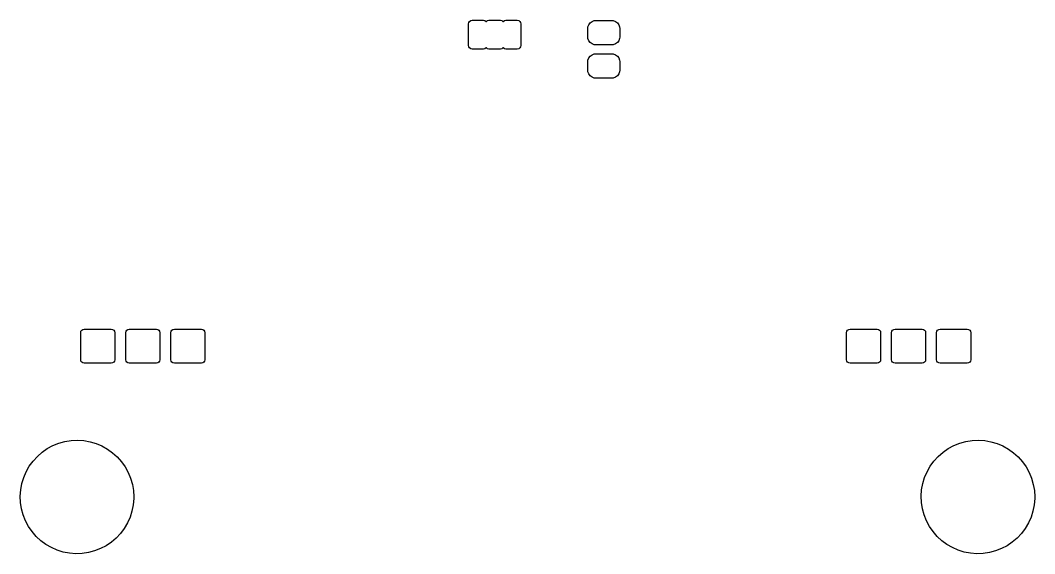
# Model space of a CAD drawing. Extents: x -0.13 to 2.13, y -0.13 to 2.53.
# Drawn here: x -0.126 to 2.126, y -0.126 to 1.058 of the extents above; entities that cross this region are included whole.
import ezdxf

# ---------------------------------------------------------------- set-up
doc = ezdxf.new("R2010")
doc.units = 0
doc.header["$MEASUREMENT"] = 0
doc.layers.add('BLACK', color=7, linetype='CONTINUOUS')

msp = doc.modelspace()

# ---------------------------------------------------------------- linework, layer by layer
at = {"layer": 'BLACK', "linetype": 'CONTINUOUS'}
for p, q in [((0.8691, 1.0502), (0.8697, 1.0533)), ((0.8691, 1.0022), (0.8691, 1.0502)), ((0.8697, 1.0533), (0.8714, 1.0558)), ((0.8714, 1.0558), (0.8739, 1.0575)), ((0.8739, 1.0575), (0.877, 1.0581)), ((0.877, 1.0581), (0.9025, 1.0581)), ((0.9025, 1.0581), (0.9056, 1.0575)), ((0.9056, 1.0575), (0.9081, 1.0558)), ((0.9081, 1.0558), (0.9085, 1.0553)), ((0.9085, 1.0553), (0.9088, 1.0558)), ((0.9088, 1.0558), (0.9113, 1.0575)), ((0.9113, 1.0575), (0.9144, 1.0581)), ((0.9144, 1.0581), (0.9399, 1.0581)), ((0.9399, 1.0581), (0.943, 1.0575)), ((0.943, 1.0575), (0.9455, 1.0558)), ((0.9455, 1.0558), (0.9459, 1.0553)), ((0.9459, 1.0553), (0.9462, 1.0558)), ((0.9462, 1.0558), (0.9487, 1.0575)), ((0.9487, 1.0575), (0.9518, 1.0581)), ((0.9518, 1.0581), (0.9773, 1.0581)), ((0.9773, 1.0581), (0.9804, 1.0575)), ((0.9804, 1.0575), (0.9829, 1.0558)), ((0.9829, 1.0558), (0.9846, 1.0533)), ((0.9846, 1.0533), (0.9852, 1.0502)), ((0.9852, 1.0502), (0.9852, 1.0022)), ((1.1339, 1.0401), (1.1342, 1.0434)), ((1.1339, 1.0209), (1.1339, 1.0401)), ((1.1342, 1.0434), (1.1359, 1.0483)), ((1.1359, 1.0483), (1.139, 1.0525)), ((1.139, 1.0525), (1.1432, 1.0555)), ((1.1432, 1.0555), (1.1481, 1.0573)), ((1.1481, 1.0573), (1.1513, 1.0576)), ((1.1513, 1.0576), (1.1872, 1.0576)), ((1.1872, 1.0576), (1.1905, 1.0573)), ((1.1905, 1.0573), (1.1954, 1.0555)), ((1.1954, 1.0555), (1.1996, 1.0525)), ((1.1996, 1.0525), (1.2027, 1.0483)), ((1.2027, 1.0483), (1.2044, 1.0434)), ((1.2044, 1.0434), (1.2047, 1.0401)), ((1.2047, 1.0401), (1.2047, 1.0209)), ((1.1342, 1.0176), (1.1339, 1.0209)), ((1.1359, 1.0127), (1.1342, 1.0176)), ((1.2044, 1.0176), (1.2027, 1.0127)), ((1.2047, 1.0209), (1.2044, 1.0176)), ((0.8697, 0.9992), (0.8691, 1.0022)), ((0.8714, 0.9967), (0.8697, 0.9992)), ((0.8739, 0.9949), (0.8714, 0.9967)), ((0.877, 0.9943), (0.8739, 0.9949)), ((0.9025, 0.9943), (0.877, 0.9943)), ((0.9056, 0.9949), (0.9025, 0.9943)), ((0.9081, 0.9967), (0.9056, 0.9949)), ((0.9085, 0.9972), (0.9081, 0.9967)), ((0.9088, 0.9967), (0.9085, 0.9972)), ((0.9113, 0.9949), (0.9088, 0.9967)), ((0.9144, 0.9943), (0.9113, 0.9949)), ((0.9399, 0.9943), (0.9144, 0.9943)), ((0.943, 0.9949), (0.9399, 0.9943)), ((0.9455, 0.9967), (0.943, 0.9949)), ((0.9459, 0.9972), (0.9455, 0.9967)), ((0.9462, 0.9967), (0.9459, 0.9972)), ((0.9487, 0.9949), (0.9462, 0.9967)), ((0.9518, 0.9943), (0.9487, 0.9949)), ((0.9773, 0.9943), (0.9518, 0.9943)), ((0.9804, 0.9949), (0.9773, 0.9943)), ((0.9829, 0.9967), (0.9804, 0.9949)), ((0.9846, 0.9992), (0.9829, 0.9967)), ((0.9852, 1.0022), (0.9846, 0.9992)), ((1.139, 1.0086), (1.1359, 1.0127)), ((1.1432, 1.0055), (1.139, 1.0086)), ((1.1481, 1.0037), (1.1432, 1.0055)), ((1.1513, 1.0034), (1.1481, 1.0037)), ((1.1872, 1.0034), (1.1513, 1.0034)), ((1.1905, 1.0037), (1.1872, 1.0034)), ((1.1954, 1.0055), (1.1905, 1.0037)), ((1.1996, 1.0086), (1.1954, 1.0055)), ((1.2027, 1.0127), (1.1996, 1.0086)), ((1.1339, 0.9663), (1.1342, 0.9696)), ((1.1342, 0.9696), (1.1359, 0.9745)), ((1.1359, 0.9745), (1.139, 0.9786)), ((1.139, 0.9786), (1.1432, 0.9817)), ((1.1432, 0.9817), (1.1481, 0.9835)), ((1.1481, 0.9835), (1.1513, 0.9838)), ((1.1513, 0.9838), (1.1872, 0.9838)), ((1.1872, 0.9838), (1.1905, 0.9835)), ((1.1905, 0.9835), (1.1954, 0.9817)), ((1.1954, 0.9817), (1.1996, 0.9786)), ((1.1996, 0.9786), (1.2027, 0.9745)), ((1.2027, 0.9745), (1.2044, 0.9696)), ((1.2044, 0.9696), (1.2047, 0.9663)), ((1.1339, 0.9471), (1.1339, 0.9663)), ((1.1342, 0.9438), (1.1339, 0.9471)), ((1.2047, 0.9471), (1.2044, 0.9438)), ((1.2047, 0.9663), (1.2047, 0.9471)), ((1.1359, 0.9389), (1.1342, 0.9438)), ((1.139, 0.9347), (1.1359, 0.9389)), ((1.1432, 0.9317), (1.139, 0.9347)), ((1.1481, 0.9299), (1.1432, 0.9317)), ((1.1513, 0.9296), (1.1481, 0.9299)), ((1.1872, 0.9296), (1.1513, 0.9296)), ((1.1905, 0.9299), (1.1872, 0.9296)), ((1.1954, 0.9317), (1.1905, 0.9299)), ((1.1996, 0.9347), (1.1954, 0.9317)), ((1.2027, 0.9389), (1.1996, 0.9347)), ((1.2044, 0.9438), (1.2027, 0.9389)), ((0.0082, 0.3646), (0.0088, 0.3677)), ((0.0082, 0.3046), (0.0082, 0.3646)), ((0.0088, 0.3677), (0.0105, 0.3702)), ((0.0105, 0.3702), (0.013, 0.3719)), ((0.013, 0.3719), (0.0161, 0.3725)), ((0.0161, 0.3725), (0.0761, 0.3725)), ((0.0761, 0.3725), (0.0791, 0.3719)), ((0.0791, 0.3719), (0.0816, 0.3702)), ((0.0816, 0.3702), (0.0833, 0.3677)), ((0.0833, 0.3677), (0.0839, 0.3646)), ((0.0839, 0.3646), (0.0839, 0.3046)), ((0.1082, 0.3646), (0.1088, 0.3677)), ((0.1082, 0.3046), (0.1082, 0.3646)), ((0.1088, 0.3677), (0.1105, 0.3702)), ((0.1105, 0.3702), (0.113, 0.3719)), ((0.113, 0.3719), (0.1161, 0.3725)), ((0.1161, 0.3725), (0.1761, 0.3725)), ((0.1761, 0.3725), (0.1791, 0.3719)), ((0.1791, 0.3719), (0.1816, 0.3702)), ((0.1816, 0.3702), (0.1833, 0.3677)), ((0.1833, 0.3677), (0.1839, 0.3646)), ((0.1839, 0.3646), (0.1839, 0.3046)), ((0.2082, 0.3646), (0.2088, 0.3677)), ((0.2082, 0.3046), (0.2082, 0.3646)), ((0.2088, 0.3677), (0.2105, 0.3702)), ((0.2105, 0.3702), (0.213, 0.3719)), ((0.213, 0.3719), (0.2161, 0.3725)), ((0.2161, 0.3725), (0.2761, 0.3725)), ((0.2761, 0.3725), (0.2791, 0.3719)), ((0.2791, 0.3719), (0.2816, 0.3702)), ((0.2816, 0.3702), (0.2833, 0.3677)), ((0.2833, 0.3677), (0.2839, 0.3646)), ((0.2839, 0.3646), (0.2839, 0.3046)), ((1.7082, 0.3646), (1.7088, 0.3677)), ((1.7082, 0.3046), (1.7082, 0.3646)), ((1.7088, 0.3677), (1.7105, 0.3702)), ((1.7105, 0.3702), (1.713, 0.3719)), ((1.713, 0.3719), (1.7161, 0.3725)), ((1.7161, 0.3725), (1.7761, 0.3725)), ((1.7761, 0.3725), (1.7791, 0.3719)), ((1.7791, 0.3719), (1.7816, 0.3702)), ((1.7816, 0.3702), (1.7833, 0.3677)), ((1.7833, 0.3677), (1.7839, 0.3646)), ((1.7839, 0.3646), (1.7839, 0.3046)), ((1.8082, 0.3646), (1.8088, 0.3677)), ((1.8082, 0.3046), (1.8082, 0.3646)), ((1.8088, 0.3677), (1.8105, 0.3702)), ((1.8105, 0.3702), (1.8131, 0.3719)), ((1.8131, 0.3719), (1.8161, 0.3725)), ((1.8161, 0.3725), (1.8761, 0.3725)), ((1.8761, 0.3725), (1.8791, 0.3719)), ((1.8791, 0.3719), (1.8816, 0.3702)), ((1.8816, 0.3702), (1.8833, 0.3677)), ((1.8833, 0.3677), (1.8839, 0.3646)), ((1.8839, 0.3646), (1.8839, 0.3046)), ((1.9082, 0.3646), (1.9088, 0.3677)), ((1.9082, 0.3046), (1.9082, 0.3646)), ((1.9088, 0.3677), (1.9105, 0.3702)), ((1.9105, 0.3702), (1.913, 0.3719)), ((1.913, 0.3719), (1.9161, 0.3725)), ((1.9161, 0.3725), (1.9761, 0.3725)), ((1.9761, 0.3725), (1.9791, 0.3719)), ((1.9791, 0.3719), (1.9816, 0.3702)), ((1.9816, 0.3702), (1.9833, 0.3677)), ((1.9833, 0.3677), (1.9839, 0.3646)), ((1.9839, 0.3646), (1.9839, 0.3046)), ((0.0088, 0.3016), (0.0082, 0.3046)), ((0.0105, 0.2991), (0.0088, 0.3016)), ((0.013, 0.2974), (0.0105, 0.2991)), ((0.0161, 0.2968), (0.013, 0.2974)), ((0.0761, 0.2968), (0.0161, 0.2968)), ((0.0791, 0.2974), (0.0761, 0.2968)), ((0.0816, 0.2991), (0.0791, 0.2974)), ((0.0833, 0.3016), (0.0816, 0.2991)), ((0.0839, 0.3046), (0.0833, 0.3016)), ((0.1088, 0.3016), (0.1082, 0.3046)), ((0.1105, 0.2991), (0.1088, 0.3016)), ((0.113, 0.2974), (0.1105, 0.2991)), ((0.1161, 0.2968), (0.113, 0.2974)), ((0.1761, 0.2968), (0.1161, 0.2968)), ((0.1791, 0.2974), (0.1761, 0.2968)), ((0.1816, 0.2991), (0.1791, 0.2974)), ((0.1833, 0.3016), (0.1816, 0.2991)), ((0.1839, 0.3046), (0.1833, 0.3016)), ((0.2088, 0.3016), (0.2082, 0.3046)), ((0.2105, 0.2991), (0.2088, 0.3016)), ((0.213, 0.2974), (0.2105, 0.2991)), ((0.2161, 0.2968), (0.213, 0.2974)), ((0.2761, 0.2968), (0.2161, 0.2968)), ((0.2791, 0.2974), (0.2761, 0.2968)), ((0.2816, 0.2991), (0.2791, 0.2974)), ((0.2833, 0.3016), (0.2816, 0.2991)), ((0.2839, 0.3046), (0.2833, 0.3016)), ((1.7088, 0.3016), (1.7082, 0.3046)), ((1.7105, 0.2991), (1.7088, 0.3016)), ((1.713, 0.2974), (1.7105, 0.2991)), ((1.7161, 0.2968), (1.713, 0.2974)), ((1.7761, 0.2968), (1.7161, 0.2968)), ((1.7791, 0.2974), (1.7761, 0.2968)), ((1.7816, 0.2991), (1.7791, 0.2974)), ((1.7833, 0.3016), (1.7816, 0.2991)), ((1.7839, 0.3046), (1.7833, 0.3016)), ((1.8088, 0.3016), (1.8082, 0.3046)), ((1.8105, 0.2991), (1.8088, 0.3016)), ((1.8131, 0.2974), (1.8105, 0.2991)), ((1.8161, 0.2968), (1.8131, 0.2974)), ((1.8761, 0.2968), (1.8161, 0.2968)), ((1.8791, 0.2974), (1.8761, 0.2968)), ((1.8816, 0.2991), (1.8791, 0.2974)), ((1.8833, 0.3016), (1.8816, 0.2991)), ((1.8839, 0.3046), (1.8833, 0.3016)), ((1.9088, 0.3016), (1.9082, 0.3046)), ((1.9105, 0.2991), (1.9088, 0.3016)), ((1.913, 0.2974), (1.9105, 0.2991)), ((1.9161, 0.2968), (1.913, 0.2974)), ((1.9761, 0.2968), (1.9161, 0.2968)), ((1.9791, 0.2974), (1.9761, 0.2968)), ((1.9816, 0.2991), (1.9791, 0.2974)), ((1.9833, 0.3016), (1.9816, 0.2991)), ((1.9839, 0.3046), (1.9833, 0.3016)), ((-0.066, 0.1073), (-0.0536, 0.114)), ((-0.0536, 0.114), (-0.0406, 0.1193)), ((-0.0406, 0.1193), (-0.0271, 0.123)), ((-0.0271, 0.123), (-0.0132, 0.1253)), ((-0.0132, 0.1253), (0.0009, 0.126)), ((0.0009, 0.126), (0.0149, 0.1251)), ((0.0149, 0.1251), (0.0288, 0.1227)), ((0.0288, 0.1227), (0.0423, 0.1187)), ((0.0423, 0.1187), (0.0552, 0.1132)), ((0.0552, 0.1132), (0.0675, 0.1064)), ((1.934, 0.1073), (1.9464, 0.114)), ((1.9464, 0.114), (1.9594, 0.1193)), ((1.9594, 0.1193), (1.9729, 0.123)), ((1.9729, 0.123), (1.9868, 0.1253)), ((1.9868, 0.1253), (2.0009, 0.126)), ((2.0009, 0.126), (2.0149, 0.1251)), ((2.0149, 0.1251), (2.0288, 0.1227)), ((2.0288, 0.1227), (2.0423, 0.1187)), ((2.0423, 0.1187), (2.0552, 0.1132)), ((2.0552, 0.1132), (2.0675, 0.1064)), ((-0.0881, 0.09), (-0.0776, 0.0993)), ((-0.0776, 0.0993), (-0.066, 0.1073)), ((0.0675, 0.1064), (0.0789, 0.0982)), ((0.0789, 0.0982), (0.0894, 0.0888)), ((1.9119, 0.09), (1.9224, 0.0993)), ((1.9224, 0.0993), (1.934, 0.1073)), ((2.0675, 0.1064), (2.0789, 0.0982)), ((2.0789, 0.0982), (2.0894, 0.0888)), ((-0.1128, 0.056), (-0.1059, 0.0682)), ((-0.1059, 0.0682), (-0.0976, 0.0796)), ((-0.0976, 0.0796), (-0.0881, 0.09)), ((0.0894, 0.0888), (0.0987, 0.0783)), ((0.0987, 0.0783), (0.1068, 0.0668)), ((1.8872, 0.056), (1.8941, 0.0682)), ((1.8941, 0.0682), (1.9024, 0.0796)), ((1.9024, 0.0796), (1.9119, 0.09)), ((2.0894, 0.0888), (2.0987, 0.0783)), ((2.0987, 0.0783), (2.1068, 0.0668)), ((-0.1184, 0.0431), (-0.1128, 0.056)), ((0.1068, 0.0668), (0.1136, 0.0544)), ((0.1136, 0.0544), (0.119, 0.0414)), ((1.8816, 0.0431), (1.8872, 0.056)), ((2.1068, 0.0668), (2.1136, 0.0544)), ((2.1136, 0.0544), (2.119, 0.0414)), ((-0.125, 0.0158), (-0.1225, 0.0296)), ((-0.1225, 0.0296), (-0.1184, 0.0431)), ((0.119, 0.0414), (0.1229, 0.0279)), ((0.1229, 0.0279), (0.1252, 0.014)), ((1.875, 0.0158), (1.8776, 0.0296)), ((1.8776, 0.0296), (1.8816, 0.0431)), ((2.119, 0.0414), (2.1229, 0.0279)), ((2.1229, 0.0279), (2.1252, 0.014)), ((-0.126, 0.0018), (-0.125, 0.0158)), ((-0.1254, -0.0123), (-0.126, 0.0018)), ((0.1252, 0.014), (0.126, 0)), ((0.126, 0), (0.1259, -0.0035)), ((1.874, 0.0018), (1.875, 0.0158)), ((1.8746, -0.0123), (1.874, 0.0018)), ((2.1252, 0.014), (2.126, 0)), ((2.126, 0), (2.1259, -0.0035)), ((-0.1232, -0.0262), (-0.1254, -0.0123)), ((0.1248, -0.0175), (0.122, -0.0313)), ((0.1259, -0.0035), (0.1248, -0.0175)), ((1.8768, -0.0262), (1.8746, -0.0123)), ((2.1248, -0.0175), (2.122, -0.0313)), ((2.1259, -0.0035), (2.1248, -0.0175)), ((-0.1195, -0.0398), (-0.1232, -0.0262)), ((-0.1144, -0.0528), (-0.1195, -0.0398)), ((0.1178, -0.0447), (0.1121, -0.0576)), ((0.122, -0.0313), (0.1178, -0.0447)), ((1.8805, -0.0398), (1.8768, -0.0262)), ((1.8856, -0.0528), (1.8805, -0.0398)), ((2.1178, -0.0447), (2.112, -0.0576)), ((2.122, -0.0313), (2.1178, -0.0447)), ((-0.1078, -0.0653), (-0.1144, -0.0528)), ((-0.0998, -0.0769), (-0.1078, -0.0653)), ((0.1121, -0.0576), (0.1049, -0.0697)), ((1.8922, -0.0653), (1.8856, -0.0528)), ((1.9002, -0.0769), (1.8922, -0.0653)), ((2.112, -0.0576), (2.1049, -0.0697)), ((-0.0906, -0.0875), (-0.0998, -0.0769)), ((-0.0803, -0.0971), (-0.0906, -0.0875)), ((0.0965, -0.081), (0.0869, -0.0912)), ((0.1049, -0.0697), (0.0965, -0.081)), ((1.9094, -0.0875), (1.9002, -0.0769)), ((1.9197, -0.0971), (1.9094, -0.0875)), ((2.0965, -0.081), (2.0869, -0.0912)), ((2.1049, -0.0697), (2.0965, -0.081)), ((-0.069, -0.1054), (-0.0803, -0.0971)), ((-0.0568, -0.1125), (-0.069, -0.1054)), ((-0.0439, -0.1181), (-0.0568, -0.1125)), ((0.0645, -0.1082), (0.052, -0.1147)), ((0.0762, -0.1003), (0.0645, -0.1082)), ((0.0869, -0.0912), (0.0762, -0.1003)), ((1.931, -0.1054), (1.9197, -0.0971)), ((1.9432, -0.1125), (1.931, -0.1054)), ((1.9561, -0.1181), (1.9432, -0.1125)), ((2.0645, -0.1082), (2.052, -0.1147)), ((2.0762, -0.1003), (2.0645, -0.1082)), ((2.0869, -0.0912), (2.0762, -0.1003)), ((-0.0305, -0.1222), (-0.0439, -0.1181)), ((-0.0167, -0.1249), (-0.0305, -0.1222)), ((-0.0026, -0.126), (-0.0167, -0.1249)), ((0.0114, -0.1255), (-0.0026, -0.126)), ((0.0253, -0.1234), (0.0114, -0.1255)), ((0.0389, -0.1198), (0.0253, -0.1234)), ((0.052, -0.1147), (0.0389, -0.1198)), ((1.9695, -0.1222), (1.9561, -0.1181)), ((1.9833, -0.1249), (1.9695, -0.1222)), ((1.9974, -0.126), (1.9833, -0.1249)), ((2.0114, -0.1255), (1.9974, -0.126)), ((2.0253, -0.1234), (2.0114, -0.1255)), ((2.0389, -0.1198), (2.0253, -0.1234)), ((2.052, -0.1147), (2.0389, -0.1198))]:
    msp.add_line(p, q, dxfattribs=at)

doc.saveas('drawing.dxf')
